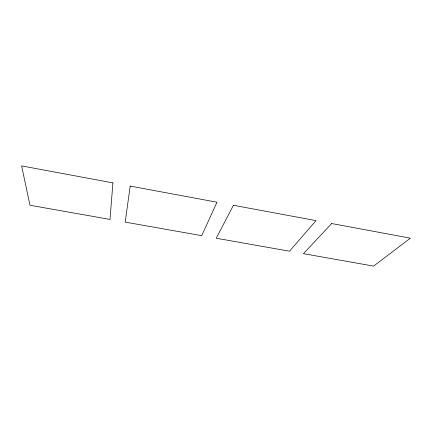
<?xml version="1.0" encoding="UTF-8"?>
<svg xmlns="http://www.w3.org/2000/svg" width="432" height="432" viewBox="0 0 432 432"><rect width="100%" height="100%" fill="white"/><g stroke="black" fill="none" stroke-linecap="round" stroke-linejoin="round"><path stroke-width="0.65" d="M112.914 182.876L109.998 219.429L29.992 205.259L21.6 165.899L112.914 182.876M130.199 186.084L125.188 222.118L201.706 235.661L216.994 202.219L130.199 186.084M233.431 205.276L216.243 238.237L289.494 251.208L316.035 220.628L233.431 205.276M331.69 223.538L303.421 253.67L373.615 266.101L410.4 238.172L331.69 223.538"/></g></svg>
